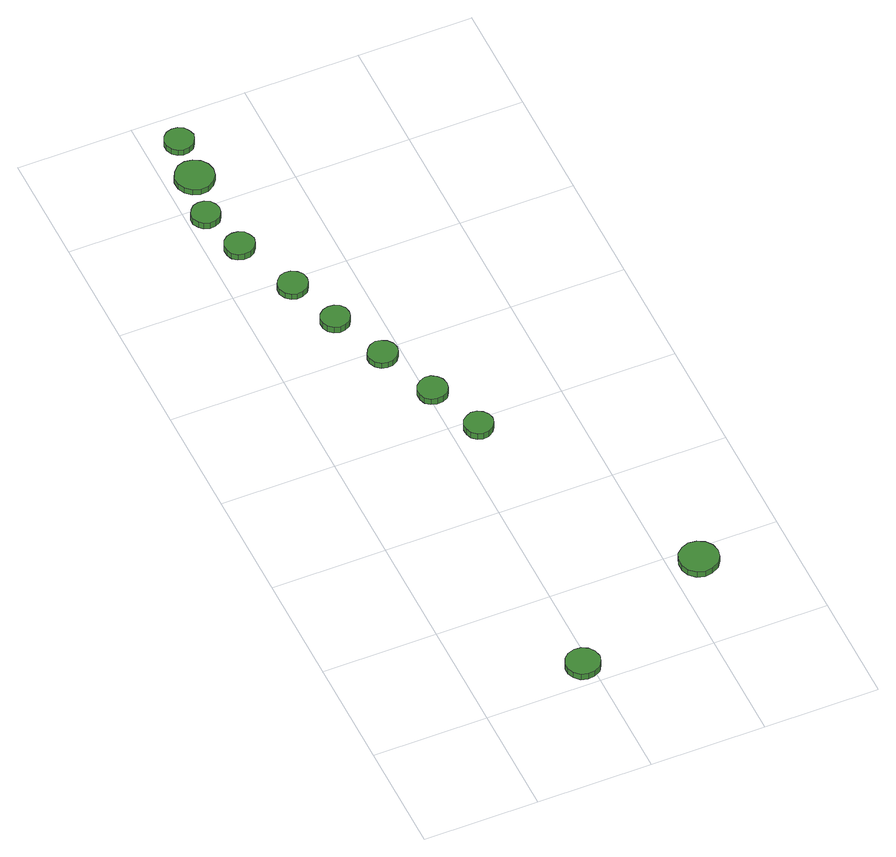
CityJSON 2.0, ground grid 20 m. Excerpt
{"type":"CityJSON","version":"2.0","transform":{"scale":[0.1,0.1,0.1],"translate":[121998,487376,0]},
"CityObjects":{
"tree1":{"type":"SolitaryVegetationObject","attributes":{"function":"something"},"geometry":[{"type":"MultiSurface","lod":"1","boundaries":[[[0,1,2,3,4,5,6,7,8,9,10,11,12,13,14]],[[15,16,17,18,19,20,21,22,23,24,25,26,27,28,29]],[[0,29,28,1]],[[1,28,27,2]],[[2,27,26,3]],[[3,26,25,4]],[[4,25,24,5]],[[5,24,23,6]],[[6,23,22,7]],[[7,22,21,8]],[[8,21,20,9]],[[9,20,19,10]],[[10,19,18,11]],[[11,18,17,12]],[[12,17,16,13]],[[13,16,15,14]],[[14,15,29,0]]]}]},
"tree2":{"type":"SolitaryVegetationObject","attributes":{"function":"something"},"geometry":[{"type":"MultiSurface","lod":"1","boundaries":[[[30,31,32,33,34,35,36,37,38,39,40,41,42,43,44]],[[45,46,47,48,49,50,51,52,53,54,55,56,57,58,59]],[[30,59,58,31]],[[31,58,57,32]],[[32,57,56,33]],[[33,56,55,34]],[[34,55,54,35]],[[35,54,53,36]],[[36,53,52,37]],[[37,52,51,38]],[[38,51,50,39]],[[39,50,49,40]],[[40,49,48,41]],[[41,48,47,42]],[[42,47,46,43]],[[43,46,45,44]],[[44,45,59,30]]]}]},
"tree3":{"type":"SolitaryVegetationObject","attributes":{"function":"something"},"geometry":[{"type":"MultiSurface","lod":"1","boundaries":[[[60,61,62,63,64,65,66,67,68,69,70,71,72,73,74]],[[75,76,77,78,79,80,81,82,83,84,85,86,87,88,89]],[[60,89,88,61]],[[61,88,87,62]],[[62,87,86,63]],[[63,86,85,64]],[[64,85,84,65]],[[65,84,83,66]],[[66,83,82,67]],[[67,82,81,68]],[[68,81,80,69]],[[69,80,79,70]],[[70,79,78,71]],[[71,78,77,72]],[[72,77,76,73]],[[73,76,75,74]],[[74,75,89,60]]]}]},
"tree4":{"type":"SolitaryVegetationObject","attributes":{"function":"something"},"geometry":[{"type":"MultiSurface","lod":"1","boundaries":[[[90,91,92,93,94,95,96,97,98,99,100,101,102,103,104]],[[105,106,107,108,109,110,111,112,113,114,115,116,117,118,119]],[[90,119,118,91]],[[91,118,117,92]],[[92,117,116,93]],[[93,116,115,94]],[[94,115,114,95]],[[95,114,113,96]],[[96,113,112,97]],[[97,112,111,98]],[[98,111,110,99]],[[99,110,109,100]],[[100,109,108,101]],[[101,108,107,102]],[[102,107,106,103]],[[103,106,105,104]],[[104,105,119,90]]]}]},
"tree5":{"type":"SolitaryVegetationObject","attributes":{"function":"something"},"geometry":[{"type":"MultiSurface","lod":"1","boundaries":[[[120,121,122,123,124,125,126,127,128,129,130,131,132,133,134]],[[135,136,137,138,139,140,141,142,143,144,145,146,147,148,149]],[[120,149,148,121]],[[121,148,147,122]],[[122,147,146,123]],[[123,146,145,124]],[[124,145,144,125]],[[125,144,143,126]],[[126,143,142,127]],[[127,142,141,128]],[[128,141,140,129]],[[129,140,139,130]],[[130,139,138,131]],[[131,138,137,132]],[[132,137,136,133]],[[133,136,135,134]],[[134,135,149,120]]]}]},
"tree6":{"type":"SolitaryVegetationObject","attributes":{"function":"something"},"geometry":[{"type":"MultiSurface","lod":"1","boundaries":[[[150,151,152,153,154,155,156,157,158,159,160,161,162,163,164]],[[165,166,167,168,169,170,171,172,173,174,175,176,177,178,179]],[[150,179,178,151]],[[151,178,177,152]],[[152,177,176,153]],[[153,176,175,154]],[[154,175,174,155]],[[155,174,173,156]],[[156,173,172,157]],[[157,172,171,158]],[[158,171,170,159]],[[159,170,169,160]],[[160,169,168,161]],[[161,168,167,162]],[[162,167,166,163]],[[163,166,165,164]],[[164,165,179,150]]]}]},
"tree7":{"type":"SolitaryVegetationObject","attributes":{"function":"something"},"geometry":[{"type":"MultiSurface","lod":"1","boundaries":[[[180,181,182,183,184,185,186,187,188,189,190,191,192,193,194]],[[195,196,197,198,199,200,201,202,203,204,205,206,207,208,209]],[[180,209,208,181]],[[181,208,207,182]],[[182,207,206,183]],[[183,206,205,184]],[[184,205,204,185]],[[185,204,203,186]],[[186,203,202,187]],[[187,202,201,188]],[[188,201,200,189]],[[189,200,199,190]],[[190,199,198,191]],[[191,198,197,192]],[[192,197,196,193]],[[193,196,195,194]],[[194,195,209,180]]]}]},
"tree8":{"type":"SolitaryVegetationObject","attributes":{"function":"something"},"geometry":[{"type":"MultiSurface","lod":"1","boundaries":[[[210,211,212,213,214,215,216,217,218,219,220,221,222,223,224]],[[225,226,227,228,229,230,231,232,233,234,235,236,237,238,239]],[[210,239,238,211]],[[211,238,237,212]],[[212,237,236,213]],[[213,236,235,214]],[[214,235,234,215]],[[215,234,233,216]],[[216,233,232,217]],[[217,232,231,218]],[[218,231,230,219]],[[219,230,229,220]],[[220,229,228,221]],[[221,228,227,222]],[[222,227,226,223]],[[223,226,225,224]],[[224,225,239,210]]]}]},
"tree9":{"type":"SolitaryVegetationObject","attributes":{"function":"something"},"geometry":[{"type":"MultiSurface","lod":"1","boundaries":[[[240,241,242,243,244,245,246,247,248,249,250,251,252,253,254]],[[255,256,257,258,259,260,261,262,263,264,265,266,267,268,269]],[[240,269,268,241]],[[241,268,267,242]],[[242,267,266,243]],[[243,266,265,244]],[[244,265,264,245]],[[245,264,263,246]],[[246,263,262,247]],[[247,262,261,248]],[[248,261,260,249]],[[249,260,259,250]],[[250,259,258,251]],[[251,258,257,252]],[[252,257,256,253]],[[253,256,255,254]],[[254,255,269,240]]]}]},
"tree10":{"type":"SolitaryVegetationObject","attributes":{"function":"something"},"geometry":[{"type":"MultiSurface","lod":"1","boundaries":[[[270,271,272,273,274,275,276,277,278,279,280,281,282,283,284]],[[285,286,287,288,289,290,291,292,293,294,295,296,297,298,299]],[[270,299,298,271]],[[271,298,297,272]],[[272,297,296,273]],[[273,296,295,274]],[[274,295,294,275]],[[275,294,293,276]],[[276,293,292,277]],[[277,292,291,278]],[[278,291,290,279]],[[279,290,289,280]],[[280,289,288,281]],[[281,288,287,282]],[[282,287,286,283]],[[283,286,285,284]],[[284,285,299,270]]]}]},
"tree11":{"type":"SolitaryVegetationObject","attributes":{"function":"something"},"geometry":[{"type":"MultiSurface","lod":"1","boundaries":[[[300,301,302,303,304,305,306,307,308,309,310,311,312,313,314]],[[315,316,317,318,319,320,321,322,323,324,325,326,327,328,329]],[[300,329,328,301]],[[301,328,327,302]],[[302,327,326,303]],[[303,326,325,304]],[[304,325,324,305]],[[305,324,323,306]],[[306,323,322,307]],[[307,322,321,308]],[[308,321,320,309]],[[309,320,319,310]],[[310,319,318,311]],[[311,318,317,312]],[[312,317,316,313]],[[313,316,315,314]],[[314,315,329,300]]]}]}
},
"vertices":[
[214,34,20],[211,46,20],[204,56,20],[193,62,20],[181,63,20],[169,59,20],[160,51,20],[155,40,20],[155,28,20],[160,17,20],[169,8,20],[181,5,20],[193,6,20],[204,12,20],[211,22,20],[211,22,8],[204,12,8],[193,6,8],[181,5,8],[169,8,8],[160,17,8],[155,28,8],[155,40,8],[160,51,8],[169,59,8],[181,63,8],[193,62,8],[204,56,8],[211,46,8],[214,34,8],
[79,1093,15],[76,1103,15],[70,1112,15],[61,1117,15],[50,1118,15],[40,1115,15],[32,1108,15],[28,1098,15],[28,1088,15],[32,1078,15],[40,1071,15],[50,1068,15],[61,1069,15],[70,1074,15],[76,1083,15],[76,1083,2],[70,1074,2],[61,1069,2],[50,1068,2],[40,1071,2],[32,1078,2],[28,1088,2],[28,1098,2],[32,1108,2],[40,1115,2],[50,1118,2],[61,1117,2],[70,1112,2],[76,1103,2],[79,1093,2],
[55,1177,15],[53,1186,15],[47,1195,15],[38,1200,15],[28,1201,15],[18,1198,15],[11,1191,15],[6,1182,15],[6,1171,15],[11,1162,15],[18,1155,15],[28,1152,15],[38,1153,15],[47,1158,15],[53,1167,15],[53,1167,2],[47,1158,2],[38,1153,2],[28,1152,2],[18,1155,2],[11,1162,2],[6,1171,2],[6,1182,2],[11,1191,2],[18,1198,2],[28,1201,2],[38,1200,2],[47,1195,2],[53,1186,2],[55,1177,2],
[122,981,13],[120,992,13],[114,1000,13],[104,1006,13],[94,1007,13],[84,1004,13],[76,996,13],[71,987,13],[71,976,13],[76,966,13],[84,959,13],[94,956,13],[104,957,13],[114,962,13],[120,971,13],[120,971,1],[114,962,1],[104,957,1],[94,956,1],[84,959,1],[76,966,1],[71,976,1],[71,987,1],[76,996,1],[84,1004,1],[94,1007,1],[104,1006,1],[114,1000,1],[120,992,1],[122,981,1],
[154,887,13],[152,897,13],[146,905,13],[137,910,13],[127,911,13],[117,908,13],[109,901,13],[105,892,13],[105,881,13],[109,872,13],[117,865,13],[127,862,13],[137,863,13],[146,868,13],[152,877,13],[152,877,0],[146,868,0],[137,863,0],[127,862,0],[117,865,0],[109,872,0],[105,881,0],[105,892,0],[109,901,0],[117,908,0],[127,911,0],[137,910,0],[146,905,0],[152,897,0],[154,887,0],
[193,785,13],[191,795,13],[184,804,13],[175,809,13],[165,811,13],[155,807,13],[147,800,13],[142,790,13],[142,780,13],[147,770,13],[155,763,13],[165,760,13],[175,761,13],[184,766,13],[191,775,13],[191,775,1],[184,766,1],[175,761,1],[165,760,1],[155,763,1],[147,770,1],[142,780,1],[142,790,1],[147,800,1],[155,807,1],[165,811,1],[175,809,1],[184,804,1],[191,795,1],[193,785,1],
[234,681,13],[232,692,13],[226,700,13],[217,706,13],[206,707,13],[196,703,13],[188,696,13],[184,687,13],[184,676,13],[188,666,13],[196,659,13],[206,656,13],[217,657,13],[226,662,13],[232,671,13],[232,671,0],[226,662,0],[217,657,0],[206,656,0],[196,659,0],[188,666,0],[184,676,0],[184,687,0],[188,696,0],[196,703,0],[206,707,0],[217,706,0],[226,700,0],[232,692,0],[234,681,0],
[270,581,14],[268,591,14],[262,599,14],[253,605,14],[242,606,14],[233,602,14],[225,596,14],[221,586,14],[221,576,14],[225,566,14],[233,559,14],[242,556,14],[253,557,14],[262,563,14],[268,571,14],[268,571,1],[262,563,1],[253,557,1],[242,556,1],[233,559,1],[225,566,1],[221,576,1],[221,586,1],[225,596,1],[233,602,1],[242,606,1],[253,605,1],[262,599,1],[268,591,1],[270,581,1],
[81,1259,14],[78,1272,14],[70,1283,14],[58,1290,14],[44,1292,14],[31,1288,14],[21,1278,14],[15,1266,14],[15,1252,14],[21,1239,14],[31,1230,14],[44,1226,14],[58,1227,14],[70,1234,14],[78,1245,14],[78,1245,2],[70,1234,2],[58,1227,2],[44,1226,2],[31,1230,2],[21,1239,2],[15,1252,2],[15,1266,2],[21,1278,2],[31,1288,2],[44,1292,2],[58,1290,2],[70,1283,2],[78,1272,2],[81,1259,2],
[83,1341,13],[80,1351,13],[74,1360,13],[65,1365,13],[55,1366,13],[45,1363,13],[37,1356,13],[33,1346,13],[33,1336,13],[37,1326,13],[45,1319,13],[55,1316,13],[65,1317,13],[74,1322,13],[80,1331,13],[80,1331,1],[74,1322,1],[65,1317,1],[55,1316,1],[45,1319,1],[37,1326,1],[33,1336,1],[33,1346,1],[37,1356,1],[45,1363,1],[55,1366,1],[65,1365,1],[74,1360,1],[80,1351,1],[83,1341,1],
[482,167,18],[479,181,18],[471,192,18],[458,199,18],[444,201,18],[431,196,18],[420,187,18],[415,174,18],[415,160,18],[420,147,18],[431,137,18],[444,133,18],[458,135,18],[471,142,18],[479,153,18],[479,153,6],[471,142,6],[458,135,6],[444,133,6],[431,137,6],[420,147,6],[415,160,6],[415,174,6],[420,187,6],[431,196,6],[444,201,6],[458,199,6],[471,192,6],[479,181,6],[482,167,6]
]}
